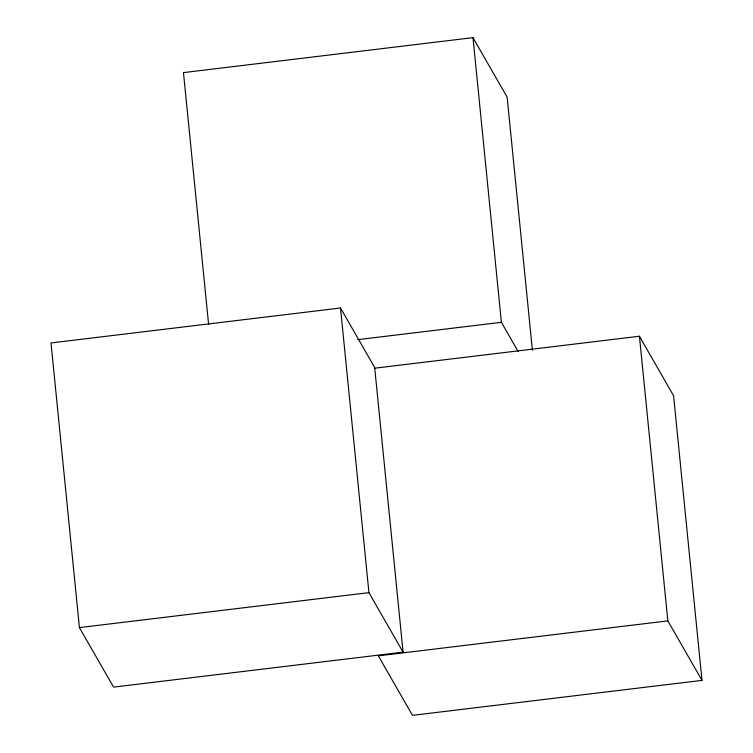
<?xml version="1.0" encoding="UTF-8"?>
<svg xmlns="http://www.w3.org/2000/svg" width="753" height="753" viewBox="0 0 753 753"><rect width="100%" height="100%" fill="white"/><g stroke="black" fill="none" stroke-linecap="round" stroke-linejoin="round"><path stroke-width="1.13" d="M532.409 350.314L507.136 97.156L472.988 37.65L183.468 72.608L208.628 324.59M340.516 307.996L51.006 342.944L79.423 627.597L113.571 687.113L403.081 652.154L374.674 367.502L340.516 307.996L368.932 592.649L403.081 652.154M357.807 339.641L501.394 322.303L518.186 351.557M374.429 368.226L639.429 336.233L673.577 395.739L701.994 680.392L412.484 715.35L378.326 655.844L667.845 620.886L701.994 680.392M79.423 627.597L368.932 592.649M639.429 336.233L667.845 620.886M472.988 37.65L501.394 322.303"/></g></svg>
